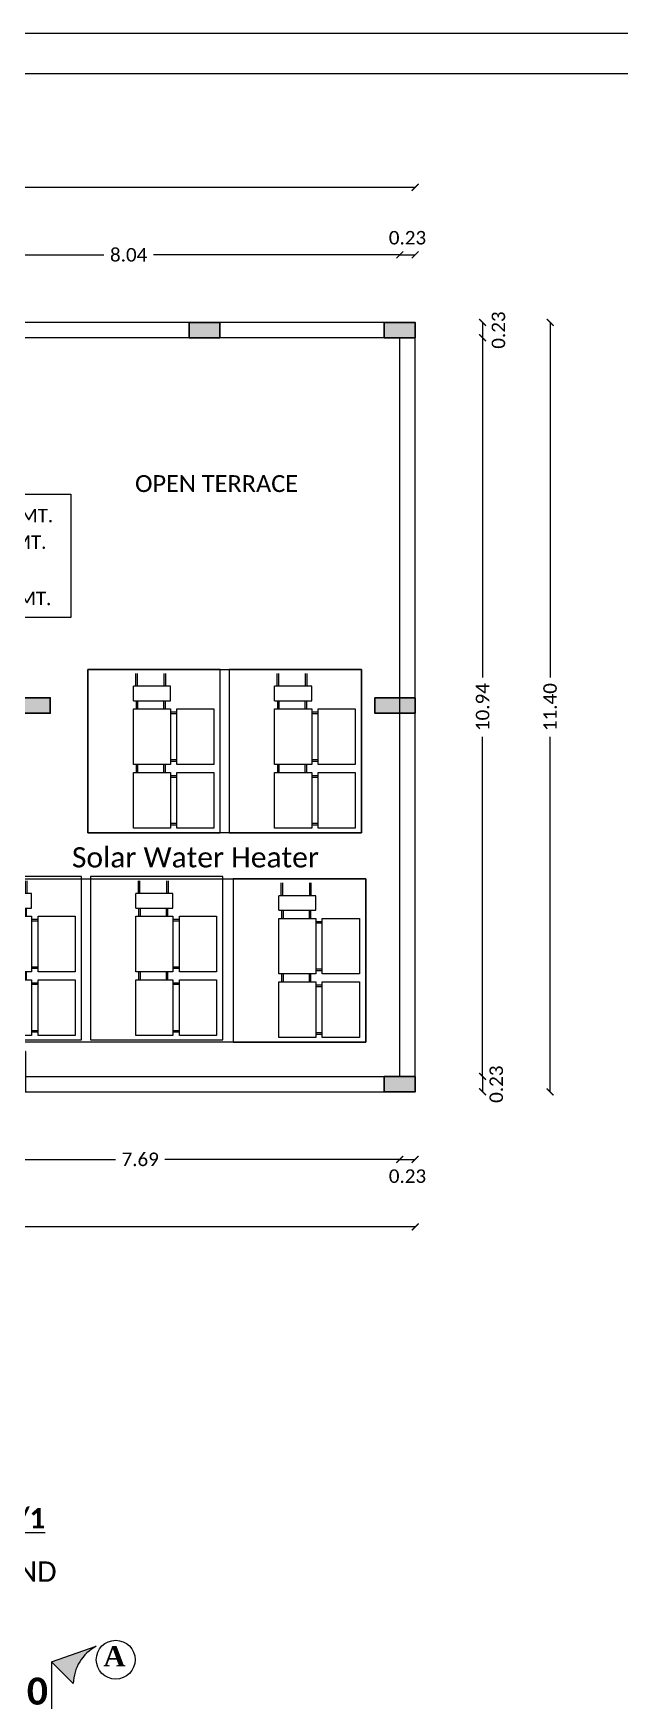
# Model space of a CAD drawing. Header units: metres. Extents: x 1549 to 1752, y 1518 to 3502.
# Drawn here: x 1685 to 1693.69, y 1642.98 to 1667.68 of the extents above; entities that cross this region are included whole.
import ezdxf
from ezdxf.enums import TextEntityAlignment as Align

# ---------------------------------------------------------------- set-up
doc = ezdxf.new("R2010")
doc.units = ezdxf.units.M
doc.linetypes.add('CENTER', pattern=[50.8, 31.75, -6.35, 6.35, -6.35])
doc.layers.add('BLK_1_FLR_6_ROOF_AREA', color=54, linetype='Continuous')
doc.layers.add('SOLAR_PANEL', color=3, linetype='Continuous')
doc.layers.add('Column', color=7, linetype='Continuous', lineweight=30)
doc.styles.add('Dutch-Bold', font='timesbd.ttf', dxfattribs={"height": 12})
doc.styles.add('SLS- JOHN Calibri', font='calibri.ttf')
doc.styles.add('SLS-Calibri', font='calibri.ttf')
doc.styles.add('SLS-CalibriBold', font='calibrib.ttf')
doc.dimstyles.new('SLS-ProjectName-FMB', dxfattribs={"dimtxt": 0.7, "dimasz": 0.1, "dimexe": 0, "dimexo": 0, "dimgap": 0.2, "dimtad": 0, "dimdec": 1, "dimzin": 1, "dimdsep": 46, "dimtxsty": 'SLS-CalibriBold', "dimblk": 'NONE', "dimcen": 0, "dimse1": 1, "dimse2": 1, "dimsd1": 1, "dimsd2": 1, "dimclrd": 252, "dimclre": 252, "dimclrt": 256, "dimadec": 0, "dimazin": 0, "dimtfac": 1, "dimtdec": 1, "dimtofl": 0, "dimtmove": 0, "dimatfit": 3, "dimfxl": 0, "dimtolj": 1, "dimtzin": 0, "dimarcsym": 0})
doc.dimstyles.new('SLS-ProjectName-OuterBlock(FloorPlan)', dxfattribs={"dimtxt": 0.2, "dimasz": 0.1, "dimexe": 0, "dimexo": 0, "dimgap": 0.1, "dimtad": 0, "dimzin": 1, "dimdsep": 46, "dimtxsty": 'SLS-Calibri', "dimblk1": 'OBLIQUE', "dimblk2": 'OBLIQUE', "dimsah": 1, "dimcen": 0, "dimse1": 1, "dimse2": 1, "dimclrd": 252, "dimclre": 252, "dimclrt": 256, "dimadec": 0, "dimazin": 0, "dimtfac": 1, "dimtofl": 0, "dimtmove": 2, "dimatfit": 3, "dimfxl": 0, "dimtolj": 1, "dimtzin": 0, "dimarcsym": 0})

# ---------------------------------------------------------------- blocks, each defined once
blk = doc.blocks.new('*D50')
at = {"layer": 'Defpoints', "color": 0}
for p in [(1697.175, 1643.122), (1672.175, 1642.821), (1697.175, 1642.821)]:
    blk.add_point(p, dxfattribs=at)
at = {"insert": (1684.662, 1643.122), "char_height": 0.4, "attachment_point": 5, "style": 'SLS-CalibriBold'}
blk.add_mtext('\\A1;25.0', dxfattribs=at)
blk = doc.blocks.new('_None')
blk = doc.blocks.new('A$C764C5D3F')
for p, q in [((2.583, 3.184), (0, 3.184)), ((0, 3.184), (0, 0)), ((0.973, 3.104), (0.973, 3.104)), ((2.583, 0), (2.583, 3.184)), ((0, 0), (2.583, 0))]:
    blk.add_line(p, q)
at = {"ltscale": 10}
for p, q in [((0.936, 2.854), (0.936, 3.104)), ((0.967, 2.854), (0.967, 3.104)), ((1.49, 2.854), (1.49, 3.104)), ((1.521, 2.854), (1.521, 3.104)), ((0.888, 2.569), (0.888, 2.854)), ((1.61, 2.854), (0.888, 2.854)), ((1.61, 2.569), (1.61, 2.854)), ((0.888, 2.569), (1.61, 2.569)), ((0.888, 1.329), (0.888, 2.412)), ((0.888, 2.412), (1.61, 2.412)), ((0.948, 2.412), (0.948, 2.569)), ((0.978, 2.412), (0.978, 2.569)), ((1.483, 2.412), (1.483, 2.569)), ((1.513, 2.412), (1.513, 2.569)), ((1.61, 2.412), (1.61, 1.329)), ((1.61, 2.354), (1.736, 2.354)), ((1.61, 2.324), (1.736, 2.324)), ((1.736, 2.412), (2.459, 2.412)), ((1.736, 1.329), (1.736, 2.412)), ((2.459, 2.412), (2.459, 1.329)), ((1.61, 1.329), (0.888, 1.329)), ((0.948, 1.172), (0.948, 1.329)), ((0.978, 1.172), (0.978, 1.329)), ((1.483, 1.172), (1.483, 1.329)), ((1.513, 1.172), (1.513, 1.329)), ((1.61, 1.426), (1.736, 1.426)), ((1.61, 1.396), (1.736, 1.396)), ((2.459, 1.329), (1.736, 1.329)), ((0.888, 0.089), (0.888, 1.172)), ((0.888, 1.172), (1.61, 1.172)), ((1.61, 1.172), (1.61, 0.089)), ((1.61, 1.114), (1.736, 1.114)), ((1.61, 1.084), (1.736, 1.084)), ((1.736, 0.089), (1.736, 1.172)), ((1.736, 1.172), (2.459, 1.172)), ((2.459, 1.172), (2.459, 0.089)), ((1.61, 0.089), (0.888, 0.089)), ((1.61, 0.186), (1.736, 0.186)), ((1.61, 0.156), (1.736, 0.156)), ((2.459, 0.089), (1.736, 0.089))]:
    blk.add_line(p, q, dxfattribs=at)
blk = doc.blocks.new('_Oblique')
at = {"color": 0, "linetype": 'ByBlock', "lineweight": -2}
blk.add_line((-0.5, -0.5), (0.5, 0.5), dxfattribs=at)
at = {"const_width": 0.2}
blk.add_lwpolyline([(-0.5, -0.5), (0.5, 0.5)], dxfattribs=at)
blk = doc.blocks.new('*D117')
at = {"color": 252, "lineweight": -2}
for p, q in [((1682.391, 1664.399), (1686.04, 1664.399)), ((1690.427, 1664.399), (1686.777, 1664.399))]:
    blk.add_line(p, q, dxfattribs=at)
at = {"layer": 'Defpoints', "color": 0}
for p in [(1690.427, 1664.399), (1682.391, 1663.399), (1690.427, 1663.171)]:
    blk.add_point(p, dxfattribs=at)
at = {"color": 252, "lineweight": -2, "xscale": 0.1, "yscale": 0.1, "zscale": 0.1, "rotation": 180}
blk.add_blockref('_Oblique', (1682.391, 1664.399), dxfattribs=at)
at = {"color": 252, "lineweight": -2, "xscale": 0.1, "yscale": 0.1, "zscale": 0.1}
blk.add_blockref('_Oblique', (1690.427, 1664.399), dxfattribs=at)
at = {"insert": (1686.409, 1664.399), "char_height": 0.2, "attachment_point": 5, "style": 'SLS-Calibri'}
blk.add_mtext('\\A1;8.04', dxfattribs=at)
blk = doc.blocks.new('*D118')
at = {"color": 252, "lineweight": -2}
blk.add_line((1690.427, 1664.399), (1690.655, 1664.399), dxfattribs=at)
at = {"layer": 'Defpoints', "color": 0}
for p in [(1690.655, 1664.399), (1690.427, 1663.171), (1690.655, 1663.399)]:
    blk.add_point(p, dxfattribs=at)
at = {"color": 252, "lineweight": -2, "xscale": 0.1, "yscale": 0.1, "zscale": 0.1, "rotation": 180}
blk.add_blockref('_Oblique', (1690.427, 1664.399), dxfattribs=at)
at = {"color": 252, "lineweight": -2, "xscale": 0.1, "yscale": 0.1, "zscale": 0.1}
blk.add_blockref('_Oblique', (1690.655, 1664.399), dxfattribs=at)
at = {"insert": (1690.541, 1664.652), "char_height": 0.2, "attachment_point": 5, "style": 'SLS-Calibri'}
blk.add_mtext('\\A1;0.23', dxfattribs=at)
blk = doc.blocks.new('*D54')
at = {"color": 252, "lineweight": -2}
for p, q in [((1671.765, 1665.399), (1680.772, 1665.399)), ((1690.655, 1665.399), (1681.648, 1665.399))]:
    blk.add_line(p, q, dxfattribs=at)
at = {"layer": 'Defpoints', "color": 0}
for p in [(1690.655, 1665.399), (1671.765, 1663.399), (1690.655, 1663.399)]:
    blk.add_point(p, dxfattribs=at)
at = {"color": 252, "lineweight": -2, "xscale": 0.1, "yscale": 0.1, "zscale": 0.1, "rotation": 180}
blk.add_blockref('_Oblique', (1671.765, 1665.399), dxfattribs=at)
at = {"color": 252, "lineweight": -2, "xscale": 0.1, "yscale": 0.1, "zscale": 0.1}
blk.add_blockref('_Oblique', (1690.655, 1665.399), dxfattribs=at)
at = {"insert": (1681.21, 1665.399), "char_height": 0.2, "attachment_point": 5, "style": 'SLS-Calibri'}
blk.add_mtext('\\A1;18.89', dxfattribs=at)
blk = doc.blocks.new('*D126')
at = {"color": 252, "lineweight": -2}
blk.add_line((1691.655, 1663.399), (1691.655, 1663.171), dxfattribs=at)
at = {"layer": 'Defpoints', "color": 0}
for p in [(1690.356, 1663.399), (1690.356, 1663.171), (1691.655, 1663.171)]:
    blk.add_point(p, dxfattribs=at)
at = {"color": 252, "lineweight": -2, "xscale": 0.1, "yscale": 0.1, "zscale": 0.1}
for p, rotation in [((1691.655, 1663.399), 90), ((1691.655, 1663.171), 270)]:
    blk.add_blockref('_Oblique', p, dxfattribs=dict(at, rotation=rotation))
at = {"insert": (1691.89, 1663.285), "char_height": 0.2, "attachment_point": 5, "rotation": 90, "style": 'SLS-Calibri'}
blk.add_mtext('\\A1;0.23', dxfattribs=at)
blk = doc.blocks.new('*D127')
at = {"color": 252, "lineweight": -2}
for p, q in [((1691.655, 1663.171), (1691.655, 1658.141)), ((1691.655, 1652.228), (1691.655, 1657.258))]:
    blk.add_line(p, q, dxfattribs=at)
at = {"layer": 'Defpoints', "color": 0}
for p in [(1690.356, 1663.171), (1690.364, 1652.228), (1691.655, 1652.228)]:
    blk.add_point(p, dxfattribs=at)
at = {"color": 252, "lineweight": -2, "xscale": 0.1, "yscale": 0.1, "zscale": 0.1}
for p, rotation in [((1691.655, 1663.171), 90), ((1691.655, 1652.228), 270)]:
    blk.add_blockref('_Oblique', p, dxfattribs=dict(at, rotation=rotation))
at = {"insert": (1691.655, 1657.7), "char_height": 0.2, "attachment_point": 5, "rotation": 90, "style": 'SLS-Calibri'}
blk.add_mtext('\\A1;10.94', dxfattribs=at)
blk = doc.blocks.new('*D128')
at = {"color": 252, "lineweight": -2}
blk.add_line((1691.655, 1652.228), (1691.655, 1652), dxfattribs=at)
at = {"layer": 'Defpoints', "color": 0}
for p in [(1690.364, 1652.228), (1690.655, 1652), (1691.655, 1652)]:
    blk.add_point(p, dxfattribs=at)
at = {"color": 252, "lineweight": -2, "xscale": 0.1, "yscale": 0.1, "zscale": 0.1}
for p, rotation in [((1691.655, 1652.228), 90), ((1691.655, 1652), 270)]:
    blk.add_blockref('_Oblique', p, dxfattribs=dict(at, rotation=rotation))
at = {"insert": (1691.858, 1652.114), "char_height": 0.2, "attachment_point": 5, "rotation": 90, "style": 'SLS-Calibri'}
blk.add_mtext('\\A1;0.23', dxfattribs=at)
blk = doc.blocks.new('*D56')
at = {"color": 252, "lineweight": -2}
for p, q in [((1692.655, 1663.399), (1692.655, 1658.14)), ((1692.655, 1652), (1692.655, 1657.259))]:
    blk.add_line(p, q, dxfattribs=at)
at = {"layer": 'Defpoints', "color": 0}
for p in [(1690.655, 1663.399), (1692.655, 1663.399), (1690.655, 1652)]:
    blk.add_point(p, dxfattribs=at)
at = {"color": 252, "lineweight": -2, "xscale": 0.1, "yscale": 0.1, "zscale": 0.1}
for p, rotation in [((1692.655, 1663.399), 90), ((1692.655, 1652), 270)]:
    blk.add_blockref('_Oblique', p, dxfattribs=dict(at, rotation=rotation))
at = {"insert": (1692.655, 1657.7), "char_height": 0.2, "attachment_point": 5, "rotation": 90, "style": 'SLS-Calibri'}
blk.add_mtext('\\A1;11.40', dxfattribs=at)
blk = doc.blocks.new('*D133')
at = {"color": 252, "lineweight": -2}
for p, q in [((1682.734, 1651), (1686.216, 1651)), ((1690.427, 1651), (1686.944, 1651))]:
    blk.add_line(p, q, dxfattribs=at)
at = {"layer": 'Defpoints', "color": 0}
for p in [(1690.427, 1652.228), (1682.734, 1652), (1690.427, 1651)]:
    blk.add_point(p, dxfattribs=at)
at = {"color": 252, "lineweight": -2, "xscale": 0.1, "yscale": 0.1, "zscale": 0.1, "rotation": 180}
blk.add_blockref('_Oblique', (1682.734, 1651), dxfattribs=at)
at = {"color": 252, "lineweight": -2, "xscale": 0.1, "yscale": 0.1, "zscale": 0.1}
blk.add_blockref('_Oblique', (1690.427, 1651), dxfattribs=at)
at = {"insert": (1686.58, 1651), "char_height": 0.2, "attachment_point": 5, "style": 'SLS-Calibri'}
blk.add_mtext('\\A1;7.69', dxfattribs=at)
blk = doc.blocks.new('*D134')
at = {"color": 252, "lineweight": -2}
blk.add_line((1690.427, 1651), (1690.655, 1651), dxfattribs=at)
at = {"layer": 'Defpoints', "color": 0}
for p in [(1690.427, 1652.228), (1690.655, 1652), (1690.655, 1651)]:
    blk.add_point(p, dxfattribs=at)
at = {"color": 252, "lineweight": -2, "xscale": 0.1, "yscale": 0.1, "zscale": 0.1, "rotation": 180}
blk.add_blockref('_Oblique', (1690.427, 1651), dxfattribs=at)
at = {"color": 252, "lineweight": -2, "xscale": 0.1, "yscale": 0.1, "zscale": 0.1}
blk.add_blockref('_Oblique', (1690.655, 1651), dxfattribs=at)
at = {"insert": (1690.541, 1650.751), "char_height": 0.2, "attachment_point": 5, "style": 'SLS-Calibri'}
blk.add_mtext('\\A1;0.23', dxfattribs=at)
blk = doc.blocks.new('*D58')
at = {"color": 252, "lineweight": -2}
for p, q in [((1671.765, 1650), (1680.772, 1650)), ((1690.655, 1650), (1681.648, 1650))]:
    blk.add_line(p, q, dxfattribs=at)
at = {"layer": 'Defpoints', "color": 0}
for p in [(1671.765, 1652), (1690.655, 1652), (1690.655, 1650)]:
    blk.add_point(p, dxfattribs=at)
at = {"color": 252, "lineweight": -2, "xscale": 0.1, "yscale": 0.1, "zscale": 0.1, "rotation": 180}
blk.add_blockref('_Oblique', (1671.765, 1650), dxfattribs=at)
at = {"color": 252, "lineweight": -2, "xscale": 0.1, "yscale": 0.1, "zscale": 0.1}
blk.add_blockref('_Oblique', (1690.655, 1650), dxfattribs=at)
at = {"insert": (1681.21, 1650), "char_height": 0.2, "attachment_point": 5, "style": 'SLS-Calibri'}
blk.add_mtext('\\A1;18.89', dxfattribs=at)
blk = doc.blocks.new('col')
at = {"layer": 'Column'}
h = blk.add_hatch(color=6, dxfattribs=at)
h.dxf.hatch_style = 1
h.paths.add_polyline_path([(0, 0), (0, -0.229), (0.457, -0.229), (0.457, 0)])
h = blk.add_hatch(color=6, dxfattribs=at)
h.dxf.hatch_style = 1
h.paths.add_polyline_path([(8.264, 0), (8.264, -0.229), (8.721, -0.229), (8.721, 0)])
h = blk.add_hatch(color=6, dxfattribs=at)
h.dxf.hatch_style = 1
h.paths.add_polyline_path([(5.332, 0), (5.332, -0.229), (5.789, -0.229), (5.789, 0)])
h = blk.add_hatch(color=6, dxfattribs=at)
h.dxf.hatch_style = 1
h.paths.add_polyline_path([(10.397, 0), (10.397, -0.229), (10.854, -0.229), (10.854, 0)])
h = blk.add_hatch(color=6, dxfattribs=at)
h.dxf.hatch_style = 1
h.paths.add_polyline_path([(15.539, 0), (15.539, -0.229), (15.996, -0.229), (15.996, 0)])
h = blk.add_hatch(color=6, dxfattribs=at)
h.dxf.hatch_style = 1
h.paths.add_polyline_path([(18.433, 0), (18.433, -0.229), (18.89, -0.229), (18.89, 0)])
h = blk.add_hatch(color=3, dxfattribs=at)
h.dxf.hatch_style = 1
h.paths.add_polyline_path([(8.721, -2.285), (8.721, -1.987), (8.493, -1.987), (8.493, -2.285)])
h = blk.add_hatch(color=3, dxfattribs=at)
h.dxf.hatch_style = 1
h.paths.add_polyline_path([(10.626, -2.285), (10.626, -1.987), (10.397, -1.987), (10.397, -2.285)])
h = blk.add_hatch(color=2, dxfattribs=at)
h.dxf.hatch_style = 1
h.paths.add_polyline_path([(5.56, -4.583), (5.56, -4.811), (6.157, -4.811), (6.157, -4.583)])
h = blk.add_hatch(color=6, dxfattribs=at)
h.dxf.hatch_style = 1
h.paths.add_polyline_path([(8.264, -4.583), (8.264, -4.811), (8.721, -4.811), (8.721, -4.583)])
h = blk.add_hatch(color=6, dxfattribs=at)
h.dxf.hatch_style = 1
h.paths.add_polyline_path([(10.74, -5.04), (10.968, -5.04), (10.968, -4.583), (10.74, -4.583)])
h = blk.add_hatch(color=2, dxfattribs=at)
h.dxf.hatch_style = 1
h.paths.add_polyline_path([(0, -5.408), (0, -5.637), (0.597, -5.637), (0.597, -5.408)])
h = blk.add_hatch(color=2, dxfattribs=at)
h.dxf.hatch_style = 1
h.paths.add_polyline_path([(12.884, -5.56), (12.884, -5.789), (13.481, -5.789), (13.481, -5.56)])
h = blk.add_hatch(color=2, dxfattribs=at)
h.dxf.hatch_style = 1
h.paths.add_polyline_path([(18.293, -5.56), (18.293, -5.789), (18.89, -5.789), (18.89, -5.56)])
h = blk.add_hatch(color=6, dxfattribs=at)
h.dxf.hatch_style = 1
h.paths.add_polyline_path([(8.188, -6.335), (8.188, -6.563), (8.645, -6.563), (8.645, -6.335)])
h = blk.add_hatch(color=6, dxfattribs=at)
h.dxf.hatch_style = 1
h.paths.add_polyline_path([(10.74, -6.335), (10.74, -6.563), (11.197, -6.563), (11.197, -6.335)])
h = blk.add_hatch(color=2, dxfattribs=at)
h.dxf.hatch_style = 1
h.paths.add_polyline_path([(5.787, -11.399), (6.016, -11.399), (6.016, -10.802), (5.787, -10.802)])
h = blk.add_hatch(color=2, dxfattribs=at)
h.dxf.hatch_style = 1
h.paths.add_polyline_path([(12.884, -11.399), (13.113, -11.399), (13.113, -10.802), (12.884, -10.802)])
h = blk.add_hatch(color=6, dxfattribs=at)
h.dxf.hatch_style = 1
h.paths.add_polyline_path([(8.417, -11.399), (8.645, -11.399), (8.645, -10.942), (8.417, -10.942)])
h = blk.add_hatch(color=6, dxfattribs=at)
h.dxf.hatch_style = 1
h.paths.add_polyline_path([(10.74, -11.399), (10.968, -11.399), (10.968, -10.942), (10.74, -10.942)])
h = blk.add_hatch(color=6, dxfattribs=at)
h.dxf.hatch_style = 1
h.paths.add_polyline_path([(0, -11.171), (0, -11.399), (0.457, -11.399), (0.457, -11.171)])
h = blk.add_hatch(color=6, dxfattribs=at)
h.dxf.hatch_style = 1
h.paths.add_polyline_path([(18.433, -11.171), (18.433, -11.399), (18.89, -11.399), (18.89, -11.171)])
for points in [[(0, 0), (0, -0.229), (0.457, -0.229), (0.457, 0)], [(8.264, 0), (8.264, -0.229), (8.721, -0.229), (8.721, 0)], [(5.332, 0), (5.332, -0.229), (5.789, -0.229), (5.789, 0)], [(10.397, 0), (10.397, -0.229), (10.854, -0.229), (10.854, 0)], [(15.539, 0), (15.539, -0.229), (15.996, -0.229), (15.996, 0)], [(18.433, 0), (18.433, -0.229), (18.89, -0.229), (18.89, 0)], [(8.493, -2.285), (8.721, -2.285), (8.721, -1.987), (8.493, -1.987)], [(10.397, -2.285), (10.626, -2.285), (10.626, -1.987), (10.397, -1.987)], [(5.56, -4.583), (5.56, -4.811), (6.157, -4.811), (6.157, -4.583)], [(8.264, -4.583), (8.264, -4.811), (8.721, -4.811), (8.721, -4.583)], [(10.74, -5.04), (10.968, -5.04), (10.968, -4.583), (10.74, -4.583)], [(0, -5.408), (0, -5.637), (0.597, -5.637), (0.597, -5.408)], [(12.884, -5.56), (12.884, -5.789), (13.481, -5.789), (13.481, -5.56)], [(18.293, -5.56), (18.293, -5.789), (18.89, -5.789), (18.89, -5.56)], [(8.188, -6.335), (8.188, -6.563), (8.645, -6.563), (8.645, -6.335)], [(10.74, -6.335), (10.74, -6.563), (11.197, -6.563), (11.197, -6.335)], [(5.787, -11.399), (6.016, -11.399), (6.016, -10.802), (5.787, -10.802)], [(12.884, -11.399), (13.113, -11.399), (13.113, -10.802), (12.884, -10.802)], [(8.417, -11.399), (8.645, -11.399), (8.645, -10.942), (8.417, -10.942)], [(10.74, -11.399), (10.968, -11.399), (10.968, -10.942), (10.74, -10.942)], [(0, -11.171), (0, -11.399), (0.457, -11.399), (0.457, -11.171)], [(18.433, -11.171), (18.433, -11.399), (18.89, -11.399), (18.89, -11.171)]]:
    blk.add_lwpolyline(points, close=True, dxfattribs=at)

msp = doc.modelspace()

# ---------------------------------------------------------------- hatches: boundary and pattern name
at = {"linetype": 'Continuous', "lineweight": -3, "ltscale": 10}
h = msp.add_hatch(color=256, dxfattribs=at)
h.dxf.hatch_style = 1
edge = h.paths.add_edge_path()
edge.add_line((1685.26315591, 1643.5600221), (1685.58853136, 1643.23592479))
edge.add_arc((1686.2288224, 1643.22237802), 0.64043433, 117.871007629, 178.787961542, ccw=False)
edge.add_line((1685.92943052, 1643.78852343), (1685.26315591, 1643.5600221))

# ---------------------------------------------------------------- linework, layer by layer
at = {"ltscale": 0.1}
for p, q in [((1690.65523763, 1663.39915976), (1682.39086263, 1663.39915976)), ((1690.42672956, 1663.1706517), (1682.39086263, 1663.1706517)), ((1690.42672956, 1652.22841608), (1690.42672956, 1663.1706517)), ((1690.65523763, 1651.99990801), (1690.65523763, 1663.39915976)), ((1682.73362473, 1652.22841608), (1690.42672956, 1652.22841608)), ((1682.73362473, 1651.99990801), (1690.65523763, 1651.99990801))]:
    msp.add_line(p, q, dxfattribs=at)
for p, q in [((1685.26315591, 1643.5600221), (1685.92943052, 1643.78852343)), ((1685.58853136, 1643.23592479), (1685.26315591, 1643.5600221))]:
    msp.add_line(p, q)
at = {"linetype": 'CENTER', "ltscale": 0.05}
msp.add_line((1685.26315555, 1643.56002198), (1685.26315555, 1626.9759292), dxfattribs=at)
for points in [[(1667.97109843, 1608.28044635), (1752.07109843, 1608.28044635), (1752.07109843, 1667.68044635), (1667.97109843, 1667.68044635)], [(1668.57109843, 1608.88044635), (1751.47109843, 1608.88044635), (1751.47109843, 1667.08044635), (1668.57109843, 1667.08044635)], [(1677.65054847, 1660.85616354), (1685.55249386, 1660.85616354), (1685.55249386, 1659.02552677), (1677.65054847, 1659.02552677)]]:
    msp.add_lwpolyline(points, close=True)
at = {"ltscale": 25}
msp.add_circle((1686.21734728, 1643.58859958), 0.28791676, dxfattribs=at)
at = {"linetype": 'Continuous', "lineweight": -3, "ltscale": 10}
msp.add_arc((1686.2288224, 1643.22237802), 0.64043433, 117.871007699, 178.787961473, dxfattribs=at)
at = {"layer": 'BLK_1_FLR_6_ROOF_AREA'}
msp.add_lwpolyline([(1671.76523763, 1651.99990801), (1690.65523763, 1651.99990801), (1690.65523763, 1663.39915933), (1671.76523763, 1663.39915933)], close=True, dxfattribs=at)
at = {"layer": 'SOLAR_PANEL'}
for points in [[(1685.80357179, 1658.25920077), (1689.8607965, 1658.25920077), (1689.8607965, 1655.83947105), (1685.80357179, 1655.83947105)], [(1683.74723474, 1655.15734853), (1689.92268766, 1655.15734853), (1689.92268766, 1652.7376188), (1683.74723474, 1652.7376188)]]:
    msp.add_lwpolyline(points, close=True, dxfattribs=at)

# ---------------------------------------------------------------- block references
msp.add_blockref('col', (1671.76523763, 1663.39915976))
at = {"xscale": 0.7599211436694145, "yscale": 0.7599211436694145, "zscale": 0.7599211436694145}
for p in [(1685.80357246, 1655.83947103), (1687.89810417, 1655.83947103), (1683.74723542, 1652.76969434), (1685.84176712, 1652.76969434), (1687.95999533, 1652.73761879)]:
    msp.add_blockref('A$C764C5D3F', p, dxfattribs=at)

# ---------------------------------------------------------------- texts
at = {"style": 'SLS- JOHN Calibri'}
for s, p in [('OPEN TERRACE FLOOR AREA                         -   174.72 SQ.MT.', (1677.78941122, 1660.43822642)), ('1/3rd TERRACE FLOOR AREA                         -    58.24 SQ.MT.', (1677.78941122, 1660.04445155)), ('REMAINING OPEN TERRACE FLOOR AREA  -   114.72 SQ.MT.', (1677.78939148, 1659.21019557))]:
    msp.add_text(s, height=0.1987026648, dxfattribs=at).set_placement(p)
for s, style, p in [('Solar Water Heater', 'SLS- JOHN Calibri', (1687.39812842, 1655.47490675)), ('%%UTS.No. 33/1', 'SLS-CalibriBold', (1684.04629339, 1645.68519377))]:
    msp.add_text(s, height=0.3, dxfattribs=dict(style=style)).set_placement(p, align=Align.MIDDLE_CENTER)
at = {"linetype": 'Continuous', "lineweight": -3, "ltscale": 10, "style": 'Dutch-Bold'}
msp.add_text('A', height=0.3, dxfattribs=at).set_placement((1686.03388498, 1643.48912762))
at = {"attachment_point": 5, "style": 'SLS- JOHN Calibri'}
for s, insert, char_height, width in [('OPEN TERRACE', (1687.71204707, 1661.00954103), 0.25, 3.4624337584), ('VACANT LAND', (1683.96731153, 1644.89245603), 0.3, 6.445818148)]:
    msp.add_mtext(s, dxfattribs=dict(at, insert=insert, char_height=char_height, width=width))

# ---------------------------------------------------------------- dimensions: what is measured, and where the dimension line sits
for base, p1, p2, picture, middle in [((1690.65523763, 1665.39915976), (1671.76523763, 1663.39915976), (1690.65523763, 1663.39915976), '*D54', (1681.21023763, 1665.39915976)), ((1690.42672956, 1650.99990801), (1682.73362473, 1651.99990801), (1690.42672956, 1652.22841608), '*D133', (1686.58017715, 1650.99990801)), ((1690.65523763, 1649.99990801), (1671.76523763, 1651.99990801), (1690.65523763, 1651.99990801), '*D58', (1681.21023763, 1649.99990801))]:
    dim = msp.add_linear_dim(base=base, p1=p1, p2=p2, dimstyle='SLS-ProjectName-OuterBlock(FloorPlan)')
    dim.commit()
    dim.dimension.update_dxf_attribs({"geometry": picture, "text_midpoint": middle})
for base, p1, p2, angle, picture, middle in [((1690.65523763, 1664.39915976), (1690.42672956, 1663.1706517), (1690.65523763, 1663.39915976), 180, '*D118', (1690.5409836, 1664.6516213)), ((1690.42672956, 1664.39915976), (1682.39086263, 1663.39915976), (1690.42672956, 1663.1706517), 180, '*D117', (1686.4087961, 1664.39915976)), ((1692.65523763, 1663.39915976), (1690.65523763, 1651.99990801), (1690.65523763, 1663.39915976), 90, '*D56', (1692.65523763, 1657.69953389)), ((1691.65523763, 1652.22841608), (1690.35572797, 1663.1706517), (1690.36387737, 1652.22841608), 90, '*D127', (1691.65523763, 1657.69953389))]:
    dim = msp.add_linear_dim(base=base, p1=p1, p2=p2, angle=angle, dimstyle='SLS-ProjectName-OuterBlock(FloorPlan)')
    dim.commit()
    dim.dimension.update_dxf_attribs({"geometry": picture, "text_midpoint": middle})
for base, p1, p2, picture, middle in [((1691.65523763, 1663.1706517), (1690.35572797, 1663.39915976), (1690.35572797, 1663.1706517), '*D126', (1691.88993935, 1663.28490573)), ((1691.65523763, 1651.99990801), (1690.36387737, 1652.22841608), (1690.65523763, 1651.99990801), '*D128', (1691.85775699, 1652.11416205))]:
    dim = msp.add_linear_dim(base=base, p1=p1, p2=p2, angle=90, dimstyle='SLS-ProjectName-OuterBlock(FloorPlan)')
    dim.commit()
    dim.dimension.update_dxf_attribs({"geometry": picture, "text_midpoint": middle, "dimtype": 160})
dim = msp.add_linear_dim(base=(1690.65523763, 1650.99990801), p1=(1690.42672956, 1652.22841608), p2=(1690.65523763, 1651.99990801), dimstyle='SLS-ProjectName-OuterBlock(FloorPlan)')
dim.commit()
dim.dimension.update_dxf_attribs({"geometry": '*D134', "text_midpoint": (1690.5409836, 1650.75055673), "dimtype": 160})
dim = msp.add_linear_dim(base=(1697.17492722, 1643.12242144), p1=(1672.17492722, 1642.82063734), p2=(1697.17492722, 1642.82063734), angle=0, dimstyle='SLS-ProjectName-FMB', override={"dimtxt": 0.4})
dim.commit()
dim.dimension.update_dxf_attribs({"geometry": '*D50', "text_midpoint": (1684.66204354, 1643.12242144), "dimtype": 161})

doc.saveas('drawing.dxf')
